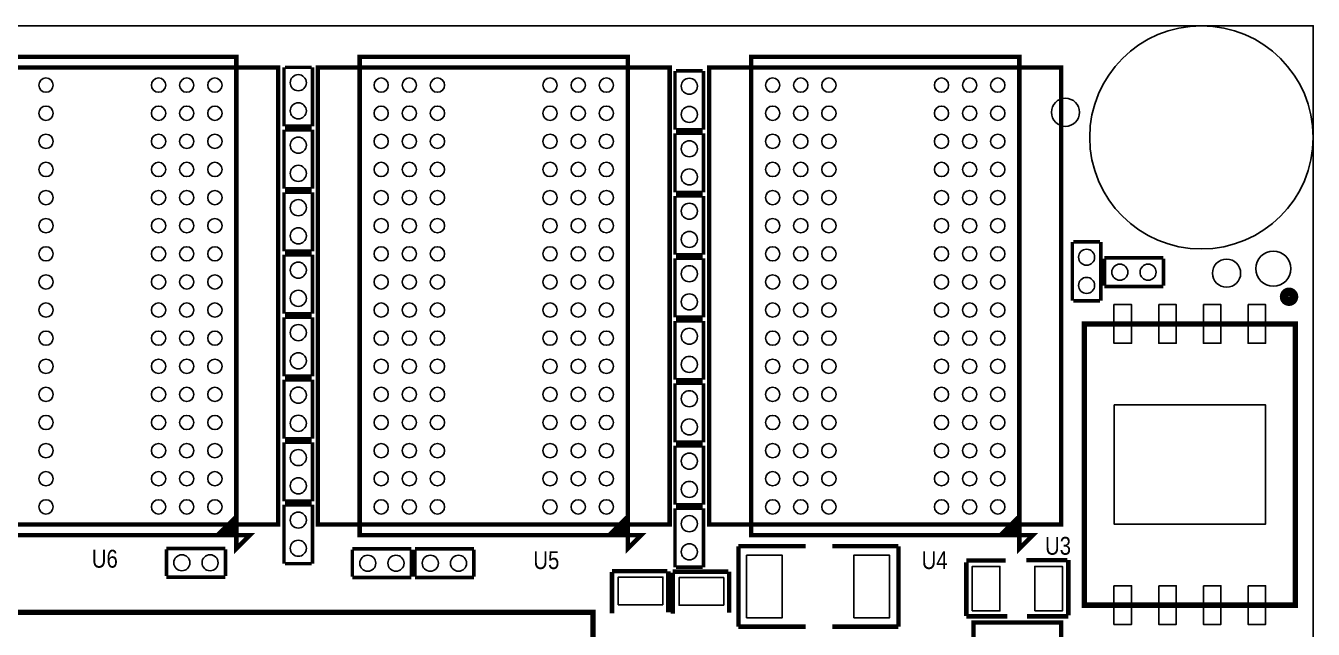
# Model space of a CAD drawing. Extents: x 0 to 80, y 0 to 80.
# Drawn here: x 43.41 to 80, y 62.83 to 80 of the extents above; entities that cross this region are included whole.
import ezdxf
from ezdxf.enums import TextEntityAlignment as Align

# ---------------------------------------------------------------- set-up
doc = ezdxf.new("R2010")
doc.units = 0
for name, color, linetype in [('BG_OUTLINE', 2, 'CONTINUOUS'), ('PG_SILKSCREEN_TOP', 3, 'CONTINUOUS'), ('PIN_TOP', 4, 'CONTINUOUS'), ('RD_SILKSCREEN_TOP', 5, 'CONTINUOUS')]:
    doc.layers.add(name, color=color, linetype=linetype)

msp = doc.modelspace()

# ---------------------------------------------------------------- linework, layer by layer
at = {"layer": 'BG_OUTLINE'}
msp.add_lwpolyline([(0, 0), (0, 79.99984), (79.99984, 79.99984), (79.99984, 0)], close=True, dxfattribs=at)
at = {"layer": 'PG_SILKSCREEN_TOP'}
for points, const_width in [([(41.774872, 65.502536), (49.394872, 65.502536), (49.394872, 79.116936), (41.774872, 79.116936)], 0.127), ([(52.900072, 65.502536), (60.520072, 65.502536), (60.520072, 79.116936), (52.900072, 79.116936)], 0.127), ([(64.025272, 65.502536), (71.645272, 65.502536), (71.645272, 79.116936), (64.025272, 79.116936)], 0.127), ([(40.584882, 65.809622), (50.584862, 65.809622), (50.584862, 78.80985), (40.584882, 78.80985)], 0.124968), ([(51.710082, 65.809622), (61.710062, 65.809622), (61.710062, 78.80985), (51.710082, 78.80985)], 0.124968), ([(62.835282, 65.809622), (72.835262, 65.809622), (72.835262, 78.80985), (62.835282, 78.80985)], 0.124968), ([(73.492106, 71.513192), (73.492106, 63.513208), (79.492094, 63.513208), (79.492094, 71.513192)], 0.1524), ([(49.394872, 65.502536), (49.394872, 65.121536), (49.775872, 65.502536)], 0.127), ([(60.520072, 65.502536), (60.520072, 65.121536), (60.901072, 65.502536)], 0.127), ([(71.645272, 65.502536), (71.645272, 65.121536), (72.026272, 65.502536)], 0.127), ([(59.527694, 20.812506), (59.527694, 63.312294), (17.027906, 63.312294), (17.027906, 20.812506)], 0.150114), ([(72.8345, 63.0174), (70.3453, 63.0174), (70.3453, 61.7982), (72.8345, 61.7982)], 0.127)]:
    msp.add_lwpolyline(points, close=True, dxfattribs=dict(at, const_width=const_width))
for points, const_width in [([(50.7492, 77.1398), (50.7492, 78.8162)], 0.1016), ([(50.7746, 78.8162), (51.5366, 78.8162)], 0.1016), ([(51.562, 78.8162), (51.562, 77.1398)], 0.1016), ([(61.8617, 77.0382), (61.8617, 78.7146)], 0.1016), ([(61.8871, 78.7146), (62.6491, 78.7146)], 0.1016), ([(62.6745, 78.7146), (62.6745, 77.0382)], 0.1016), ([(50.7492, 75.3618), (50.7492, 77.0382)], 0.1016), ([(51.5366, 77.1398), (50.7746, 77.1398)], 0.1016), ([(50.7746, 77.0382), (51.5366, 77.0382)], 0.1016), ([(51.562, 77.0382), (51.562, 75.3618)], 0.1016), ([(61.8617, 75.2602), (61.8617, 76.9366)], 0.1016), ([(62.6491, 77.0382), (61.8871, 77.0382)], 0.1016), ([(61.8871, 76.9366), (62.6491, 76.9366)], 0.1016), ([(62.6745, 76.9366), (62.6745, 75.2602)], 0.1016), ([(51.5366, 75.3618), (50.7746, 75.3618)], 0.1016), ([(50.7492, 73.5838), (50.7492, 75.2602)], 0.1016), ([(50.7746, 75.2602), (51.5366, 75.2602)], 0.1016), ([(51.562, 75.2602), (51.562, 73.5838)], 0.1016), ([(61.8617, 73.4822), (61.8617, 75.1586)], 0.1016), ([(62.6491, 75.2602), (61.8871, 75.2602)], 0.1016), ([(61.8871, 75.1586), (62.6491, 75.1586)], 0.1016), ([(62.6745, 75.1586), (62.6745, 73.4822)], 0.1016), ([(51.5366, 73.5838), (50.7746, 73.5838)], 0.1016), ([(73.152, 72.1741), (73.152, 73.8505)], 0.1016), ([(73.1774, 73.8505), (73.9394, 73.8505)], 0.1016), ([(73.9648, 73.8505), (73.9648, 72.1741)], 0.1016), ([(50.7492, 71.8058), (50.7492, 73.4822)], 0.1016), ([(50.7746, 73.4822), (51.5366, 73.4822)], 0.1016), ([(51.562, 73.4822), (51.562, 71.8058)], 0.1016), ([(61.8617, 71.7042), (61.8617, 73.3806)], 0.1016), ([(62.6491, 73.4822), (61.8871, 73.4822)], 0.1016), ([(61.8871, 73.3806), (62.6491, 73.3806)], 0.1016), ([(62.6745, 73.3806), (62.6745, 71.7042)], 0.1016), ([(74.0664, 73.3933), (75.7428, 73.3933)], 0.1016), ([(74.0664, 72.6059), (74.0664, 73.3679)], 0.1016), ([(75.7428, 73.3679), (75.7428, 72.6059)], 0.1016), ([(75.7428, 72.5805), (74.0664, 72.5805)], 0.1016), ([(73.9394, 72.1741), (73.1774, 72.1741)], 0.1016), ([(50.7492, 70.0278), (50.7492, 71.7042)], 0.1016), ([(51.5366, 71.8058), (50.7746, 71.8058)], 0.1016), ([(50.7746, 71.7042), (51.5366, 71.7042)], 0.1016), ([(51.562, 71.7042), (51.562, 70.0278)], 0.1016), ([(62.6491, 71.7042), (61.8871, 71.7042)], 0.1016), ([(61.8617, 69.9262), (61.8617, 71.6026)], 0.1016), ([(61.8871, 71.6026), (62.6491, 71.6026)], 0.1016), ([(62.6745, 71.6026), (62.6745, 69.9262)], 0.1016), ([(50.7492, 68.2498), (50.7492, 69.9262)], 0.1016), ([(51.5366, 70.0278), (50.7746, 70.0278)], 0.1016), ([(50.7746, 69.9262), (51.5366, 69.9262)], 0.1016), ([(51.562, 69.9262), (51.562, 68.2498)], 0.1016), ([(62.6491, 69.9262), (61.8871, 69.9262)], 0.1016), ([(61.8617, 68.1482), (61.8617, 69.8246)], 0.1016), ([(61.8871, 69.8246), (62.6491, 69.8246)], 0.1016), ([(62.6745, 69.8246), (62.6745, 68.1482)], 0.1016), ([(50.7492, 66.4718), (50.7492, 68.1482)], 0.1016), ([(51.5366, 68.2498), (50.7746, 68.2498)], 0.1016), ([(50.7746, 68.1482), (51.5366, 68.1482)], 0.1016), ([(51.562, 68.1482), (51.562, 66.4718)], 0.1016), ([(61.8617, 66.3702), (61.8617, 68.0466)], 0.1016), ([(62.6491, 68.1482), (61.8871, 68.1482)], 0.1016), ([(61.8871, 68.0466), (62.6491, 68.0466)], 0.1016), ([(62.6745, 68.0466), (62.6745, 66.3702)], 0.1016), ([(50.7492, 64.6938), (50.7492, 66.3702)], 0.1016), ([(51.5366, 66.4718), (50.7746, 66.4718)], 0.1016), ([(50.7746, 66.3702), (51.5366, 66.3702)], 0.1016), ([(51.562, 66.3702), (51.562, 64.6938)], 0.1016), ([(61.8617, 64.5922), (61.8617, 66.2686)], 0.1016), ([(62.6491, 66.3702), (61.8871, 66.3702)], 0.1016), ([(61.8871, 66.2686), (62.6491, 66.2686)], 0.1016), ([(62.6745, 66.2686), (62.6745, 64.5922)], 0.1016), ([(49.369472, 66.010536), (48.886872, 65.527936), (49.013872, 65.527936), (49.344072, 65.858136), (49.344072, 65.756536), (49.140872, 65.553336), (49.191672, 65.502536), (49.394872, 65.502536), (49.394872, 65.654936), (49.369472, 65.654936), (49.242472, 65.527936)], 0.127), ([(60.494672, 66.010536), (60.012072, 65.527936), (60.139072, 65.527936), (60.469272, 65.858136), (60.469272, 65.756536), (60.266072, 65.553336), (60.316872, 65.502536), (60.520072, 65.502536), (60.520072, 65.654936), (60.494672, 65.654936), (60.367672, 65.527936)], 0.127), ([(71.619872, 66.010536), (71.137272, 65.527936), (71.264272, 65.527936), (71.594472, 65.858136), (71.594472, 65.756536), (71.391272, 65.553336), (71.442072, 65.502536), (71.645272, 65.502536), (71.645272, 65.654936), (71.619872, 65.654936), (71.492872, 65.527936)], 0.127), ([(47.4091, 65.1256), (49.0855, 65.1256)], 0.1016), ([(47.4091, 64.3382), (47.4091, 65.1002)], 0.1016), ([(49.0855, 65.1002), (49.0855, 64.3382)], 0.1016), ([(52.6923, 65.1129), (54.3687, 65.1129)], 0.1016), ([(52.6923, 64.3255), (52.6923, 65.0875)], 0.1016), ([(54.3687, 65.0875), (54.3687, 64.3255)], 0.1016), ([(54.4703, 65.1129), (56.1467, 65.1129)], 0.1016), ([(54.4703, 64.3255), (54.4703, 65.0875)], 0.1016), ([(56.1467, 65.0875), (56.1467, 64.3255)], 0.1016), ([(63.6651, 65.1891), (63.6651, 62.9031)], 0.127), ([(65.5701, 65.1891), (63.6651, 65.1891)], 0.127), ([(66.3321, 65.1891), (68.2117, 65.1891)], 0.127), ([(68.2117, 65.1891), (68.2117, 62.9031)], 0.127), ([(71.2597, 64.7827), (70.1421, 64.7827)], 0.127), ([(70.1421, 64.7319), (70.1421, 63.2079)], 0.127), ([(71.8439, 64.7954), (73.0123, 64.7954)], 0.127), ([(73.0377, 64.7954), (73.0377, 63.2206)], 0.127), ([(51.5366, 64.6938), (50.7746, 64.6938)], 0.1016), ([(60.071, 64.4779), (61.6458, 64.4779)], 0.127), ([(60.071, 63.2841), (60.071, 64.4525)], 0.127), ([(61.6712, 64.4779), (61.6712, 63.3095)], 0.127), ([(61.7982, 64.4652), (63.373, 64.4652)], 0.127), ([(61.7982, 63.2714), (61.7982, 64.4398)], 0.127), ([(62.6491, 64.5922), (61.8871, 64.5922)], 0.1016), ([(63.3984, 64.4652), (63.3984, 63.2968)], 0.127), ([(49.0855, 64.3128), (47.4091, 64.3128)], 0.1016), ([(54.3687, 64.3001), (52.6923, 64.3001)], 0.1016), ([(56.1467, 64.3001), (54.4703, 64.3001)], 0.1016), ([(63.6651, 62.9031), (65.5701, 62.9031)], 0.127), ([(68.2117, 62.9031), (66.3321, 62.9031)], 0.127), ([(70.1421, 63.1952), (71.3105, 63.1952)], 0.127), ([(73.0377, 63.1952), (71.8693, 63.1952)], 0.127)]:
    msp.add_lwpolyline(points, dxfattribs=dict(at, const_width=const_width))
at = {"layer": 'PG_SILKSCREEN_TOP', "const_width": 0.249936}
msp.add_lwpolyline([(79.448406, 72.2884, 1), (79.174594, 72.2884, 1)], format="xyb", close=True, dxfattribs=at)
at = {"layer": 'PIN_TOP'}
for points in [[(74.337164, 72.063229), (74.837036, 72.063229), (74.837036, 70.963155), (74.337164, 70.963155)], [(75.607164, 72.063229), (76.107036, 72.063229), (76.107036, 70.963155), (75.607164, 70.963155)], [(76.877164, 72.063229), (77.377036, 72.063229), (77.377036, 70.963155), (76.877164, 70.963155)], [(78.147164, 72.063229), (78.647036, 72.063229), (78.647036, 70.963155), (78.147164, 70.963155)], [(74.342117, 69.213222), (78.642083, 69.213222), (78.642083, 65.813178), (74.342117, 65.813178)], [(63.8937, 63.1571), (63.8937, 64.9351), (64.9097, 64.9351), (64.9097, 63.1571)], [(66.9417, 63.1571), (66.9417, 64.9351), (67.9577, 64.9351), (67.9577, 63.1571)], [(70.3072, 63.3476), (70.3072, 64.6176), (71.0946, 64.6176), (71.0946, 63.3476)], [(72.0852, 63.3476), (72.0852, 64.6176), (72.8726, 64.6176), (72.8726, 63.3476)], [(61.5188, 63.5254), (60.2488, 63.5254), (60.2488, 64.3128), (61.5188, 64.3128)], [(63.246, 63.5127), (61.976, 63.5127), (61.976, 64.3001), (63.246, 64.3001)], [(74.337164, 64.063245), (74.837036, 64.063245), (74.837036, 62.963171), (74.337164, 62.963171)], [(75.607164, 64.063245), (76.107036, 64.063245), (76.107036, 62.963171), (75.607164, 62.963171)], [(76.877164, 64.063245), (77.377036, 64.063245), (77.377036, 62.963171), (76.877164, 62.963171)], [(78.147164, 64.063245), (78.647036, 64.063245), (78.647036, 62.963171), (78.147164, 62.963171)]]:
    msp.add_lwpolyline(points, close=True, dxfattribs=at)
for centre, radius in [((76.8223, 76.8223), 3.175), ((43.984926, 78.309724), 0.2032), ((47.184818, 78.309724), 0.2032), ((47.984918, 78.309724), 0.2032), ((48.784764, 78.309724), 0.2032), ((51.1556, 78.378812), 0.2286), ((53.51018, 78.309724), 0.2032), ((54.310026, 78.309724), 0.2032), ((55.110126, 78.309724), 0.2032), ((58.310018, 78.309724), 0.2032), ((59.110118, 78.309724), 0.2032), ((59.909964, 78.309724), 0.2032), ((62.2681, 78.277212), 0.2286), ((64.63538, 78.309724), 0.2032), ((65.435226, 78.309724), 0.2032), ((66.235326, 78.309724), 0.2032), ((69.435218, 78.309724), 0.2032), ((70.235318, 78.309724), 0.2032), ((71.035164, 78.309724), 0.2032), ((43.984926, 77.509624), 0.2032), ((47.184818, 77.509624), 0.2032), ((47.984918, 77.509624), 0.2032), ((48.784764, 77.509624), 0.2032), ((51.1556, 77.577188), 0.2286), ((53.51018, 77.509624), 0.2032), ((54.310026, 77.509624), 0.2032), ((55.110126, 77.509624), 0.2032), ((58.310018, 77.509624), 0.2032), ((59.110118, 77.509624), 0.2032), ((59.909964, 77.509624), 0.2032), ((62.2681, 77.475588), 0.2286), ((64.63538, 77.509624), 0.2032), ((65.435226, 77.509624), 0.2032), ((66.235326, 77.509624), 0.2032), ((69.435218, 77.509624), 0.2032), ((70.235318, 77.509624), 0.2032), ((71.035164, 77.509624), 0.2032), ((72.958706, 77.535786), 0.40005), ((43.984926, 76.709778), 0.2032), ((47.184818, 76.709778), 0.2032), ((47.984918, 76.709778), 0.2032), ((48.784764, 76.709778), 0.2032), ((53.51018, 76.709778), 0.2032), ((54.310026, 76.709778), 0.2032), ((55.110126, 76.709778), 0.2032), ((58.310018, 76.709778), 0.2032), ((59.110118, 76.709778), 0.2032), ((59.909964, 76.709778), 0.2032), ((64.63538, 76.709778), 0.2032), ((65.435226, 76.709778), 0.2032), ((66.235326, 76.709778), 0.2032), ((69.435218, 76.709778), 0.2032), ((70.235318, 76.709778), 0.2032), ((71.035164, 76.709778), 0.2032), ((51.1556, 76.600812), 0.2286), ((62.2681, 76.499212), 0.2286), ((43.984926, 75.909678), 0.2032), ((47.184818, 75.909678), 0.2032), ((47.984918, 75.909678), 0.2032), ((48.784764, 75.909678), 0.2032), ((53.51018, 75.909678), 0.2032), ((54.310026, 75.909678), 0.2032), ((55.110126, 75.909678), 0.2032), ((58.310018, 75.909678), 0.2032), ((59.110118, 75.909678), 0.2032), ((59.909964, 75.909678), 0.2032), ((64.63538, 75.909678), 0.2032), ((65.435226, 75.909678), 0.2032), ((66.235326, 75.909678), 0.2032), ((69.435218, 75.909678), 0.2032), ((70.235318, 75.909678), 0.2032), ((71.035164, 75.909678), 0.2032), ((51.1556, 75.799188), 0.2286), ((62.2681, 75.697588), 0.2286), ((43.984926, 75.109832), 0.2032), ((47.184818, 75.109832), 0.2032), ((47.984918, 75.109832), 0.2032), ((48.784764, 75.109832), 0.2032), ((51.1556, 74.822812), 0.2286), ((53.51018, 75.109832), 0.2032), ((54.310026, 75.109832), 0.2032), ((55.110126, 75.109832), 0.2032), ((58.310018, 75.109832), 0.2032), ((59.110118, 75.109832), 0.2032), ((59.909964, 75.109832), 0.2032), ((64.63538, 75.109832), 0.2032), ((65.435226, 75.109832), 0.2032), ((66.235326, 75.109832), 0.2032), ((69.435218, 75.109832), 0.2032), ((70.235318, 75.109832), 0.2032), ((71.035164, 75.109832), 0.2032), ((62.2681, 74.721212), 0.2286), ((43.984926, 74.309732), 0.2032), ((47.184818, 74.309732), 0.2032), ((47.984918, 74.309732), 0.2032), ((48.784764, 74.309732), 0.2032), ((53.51018, 74.309732), 0.2032), ((54.310026, 74.309732), 0.2032), ((55.110126, 74.309732), 0.2032), ((58.310018, 74.309732), 0.2032), ((59.110118, 74.309732), 0.2032), ((59.909964, 74.309732), 0.2032), ((64.63538, 74.309732), 0.2032), ((65.435226, 74.309732), 0.2032), ((66.235326, 74.309732), 0.2032), ((69.435218, 74.309732), 0.2032), ((70.235318, 74.309732), 0.2032), ((71.035164, 74.309732), 0.2032), ((51.1556, 74.021188), 0.2286), ((62.2681, 73.919588), 0.2286), ((43.984926, 73.509632), 0.2032), ((47.184818, 73.509632), 0.2032), ((47.984918, 73.509632), 0.2032), ((48.784764, 73.509632), 0.2032), ((53.51018, 73.509632), 0.2032), ((54.310026, 73.509632), 0.2032), ((55.110126, 73.509632), 0.2032), ((58.310018, 73.509632), 0.2032), ((59.110118, 73.509632), 0.2032), ((59.909964, 73.509632), 0.2032), ((64.63538, 73.509632), 0.2032), ((65.435226, 73.509632), 0.2032), ((66.235326, 73.509632), 0.2032), ((69.435218, 73.509632), 0.2032), ((70.235318, 73.509632), 0.2032), ((71.035164, 73.509632), 0.2032), ((73.5584, 73.413112), 0.2286), ((78.867, 73.0885), 0.499999), ((51.1556, 73.044812), 0.2286), ((74.503788, 72.9869), 0.2286), ((75.305412, 72.9869), 0.2286), ((77.535786, 72.958706), 0.40005), ((43.984926, 72.709786), 0.2032), ((47.184818, 72.709786), 0.2032), ((47.984918, 72.709786), 0.2032), ((48.784764, 72.709786), 0.2032), ((53.51018, 72.709786), 0.2032), ((54.310026, 72.709786), 0.2032), ((55.110126, 72.709786), 0.2032), ((58.310018, 72.709786), 0.2032), ((59.110118, 72.709786), 0.2032), ((59.909964, 72.709786), 0.2032), ((62.2681, 72.943212), 0.2286), ((64.63538, 72.709786), 0.2032), ((65.435226, 72.709786), 0.2032), ((66.235326, 72.709786), 0.2032), ((69.435218, 72.709786), 0.2032), ((70.235318, 72.709786), 0.2032), ((71.035164, 72.709786), 0.2032), ((73.5584, 72.611488), 0.2286), ((51.1556, 72.243188), 0.2286), ((43.984926, 71.909686), 0.2032), ((47.184818, 71.909686), 0.2032), ((47.984918, 71.909686), 0.2032), ((48.784764, 71.909686), 0.2032), ((53.51018, 71.909686), 0.2032), ((54.310026, 71.909686), 0.2032), ((55.110126, 71.909686), 0.2032), ((58.310018, 71.909686), 0.2032), ((59.110118, 71.909686), 0.2032), ((59.909964, 71.909686), 0.2032), ((62.2681, 72.141588), 0.2286), ((64.63538, 71.909686), 0.2032), ((65.435226, 71.909686), 0.2032), ((66.235326, 71.909686), 0.2032), ((69.435218, 71.909686), 0.2032), ((70.235318, 71.909686), 0.2032), ((71.035164, 71.909686), 0.2032), ((51.1556, 71.266812), 0.2286), ((62.2681, 71.165212), 0.2286), ((43.984926, 71.10984), 0.2032), ((47.184818, 71.10984), 0.2032), ((47.984918, 71.10984), 0.2032), ((48.784764, 71.10984), 0.2032), ((53.51018, 71.10984), 0.2032), ((54.310026, 71.10984), 0.2032), ((55.110126, 71.10984), 0.2032), ((58.310018, 71.10984), 0.2032), ((59.110118, 71.10984), 0.2032), ((59.909964, 71.10984), 0.2032), ((64.63538, 71.10984), 0.2032), ((65.435226, 71.10984), 0.2032), ((66.235326, 71.10984), 0.2032), ((69.435218, 71.10984), 0.2032), ((70.235318, 71.10984), 0.2032), ((71.035164, 71.10984), 0.2032), ((51.1556, 70.465188), 0.2286), ((43.984926, 70.30974), 0.2032), ((47.184818, 70.30974), 0.2032), ((47.984918, 70.30974), 0.2032), ((48.784764, 70.30974), 0.2032), ((53.51018, 70.30974), 0.2032), ((54.310026, 70.30974), 0.2032), ((55.110126, 70.30974), 0.2032), ((58.310018, 70.30974), 0.2032), ((59.110118, 70.30974), 0.2032), ((59.909964, 70.30974), 0.2032), ((62.2681, 70.363588), 0.2286), ((64.63538, 70.30974), 0.2032), ((65.435226, 70.30974), 0.2032), ((66.235326, 70.30974), 0.2032), ((69.435218, 70.30974), 0.2032), ((70.235318, 70.30974), 0.2032), ((71.035164, 70.30974), 0.2032), ((43.984926, 69.50964), 0.2032), ((47.184818, 69.50964), 0.2032), ((47.984918, 69.50964), 0.2032), ((48.784764, 69.50964), 0.2032), ((51.1556, 69.488812), 0.2286), ((53.51018, 69.50964), 0.2032), ((54.310026, 69.50964), 0.2032), ((55.110126, 69.50964), 0.2032), ((58.310018, 69.50964), 0.2032), ((59.110118, 69.50964), 0.2032), ((59.909964, 69.50964), 0.2032), ((62.2681, 69.387212), 0.2286), ((64.63538, 69.50964), 0.2032), ((65.435226, 69.50964), 0.2032), ((66.235326, 69.50964), 0.2032), ((69.435218, 69.50964), 0.2032), ((70.235318, 69.50964), 0.2032), ((71.035164, 69.50964), 0.2032), ((43.984926, 68.709794), 0.2032), ((47.184818, 68.709794), 0.2032), ((47.984918, 68.709794), 0.2032), ((48.784764, 68.709794), 0.2032), ((51.1556, 68.687188), 0.2286), ((53.51018, 68.709794), 0.2032), ((54.310026, 68.709794), 0.2032), ((55.110126, 68.709794), 0.2032), ((58.310018, 68.709794), 0.2032), ((59.110118, 68.709794), 0.2032), ((59.909964, 68.709794), 0.2032), ((62.2681, 68.585588), 0.2286), ((64.63538, 68.709794), 0.2032), ((65.435226, 68.709794), 0.2032), ((66.235326, 68.709794), 0.2032), ((69.435218, 68.709794), 0.2032), ((70.235318, 68.709794), 0.2032), ((71.035164, 68.709794), 0.2032), ((43.984926, 67.909694), 0.2032), ((47.184818, 67.909694), 0.2032), ((47.984918, 67.909694), 0.2032), ((48.784764, 67.909694), 0.2032), ((53.51018, 67.909694), 0.2032), ((54.310026, 67.909694), 0.2032), ((55.110126, 67.909694), 0.2032), ((58.310018, 67.909694), 0.2032), ((59.110118, 67.909694), 0.2032), ((59.909964, 67.909694), 0.2032), ((64.63538, 67.909694), 0.2032), ((65.435226, 67.909694), 0.2032), ((66.235326, 67.909694), 0.2032), ((69.435218, 67.909694), 0.2032), ((70.235318, 67.909694), 0.2032), ((71.035164, 67.909694), 0.2032), ((51.1556, 67.710812), 0.2286), ((62.2681, 67.609212), 0.2286), ((43.984926, 67.109848), 0.2032), ((47.184818, 67.109848), 0.2032), ((47.984918, 67.109848), 0.2032), ((48.784764, 67.109848), 0.2032), ((51.1556, 66.909188), 0.2286), ((53.51018, 67.109848), 0.2032), ((54.310026, 67.109848), 0.2032), ((55.110126, 67.109848), 0.2032), ((58.310018, 67.109848), 0.2032), ((59.110118, 67.109848), 0.2032), ((59.909964, 67.109848), 0.2032), ((62.2681, 66.807588), 0.2286), ((64.63538, 67.109848), 0.2032), ((65.435226, 67.109848), 0.2032), ((66.235326, 67.109848), 0.2032), ((69.435218, 67.109848), 0.2032), ((70.235318, 67.109848), 0.2032), ((71.035164, 67.109848), 0.2032), ((43.984926, 66.309748), 0.2032), ((47.184818, 66.309748), 0.2032), ((47.984918, 66.309748), 0.2032), ((48.784764, 66.309748), 0.2032), ((53.51018, 66.309748), 0.2032), ((54.310026, 66.309748), 0.2032), ((55.110126, 66.309748), 0.2032), ((58.310018, 66.309748), 0.2032), ((59.110118, 66.309748), 0.2032), ((59.909964, 66.309748), 0.2032), ((64.63538, 66.309748), 0.2032), ((65.435226, 66.309748), 0.2032), ((66.235326, 66.309748), 0.2032), ((69.435218, 66.309748), 0.2032), ((70.235318, 66.309748), 0.2032), ((71.035164, 66.309748), 0.2032), ((51.1556, 65.932812), 0.2286), ((62.2681, 65.831212), 0.2286), ((51.1556, 65.131188), 0.2286), ((62.2681, 65.029588), 0.2286), ((47.846488, 64.7192), 0.2286), ((48.648112, 64.7192), 0.2286), ((53.129688, 64.7065), 0.2286), ((53.931312, 64.7065), 0.2286), ((54.907688, 64.7065), 0.2286), ((55.709312, 64.7065), 0.2286)]:
    msp.add_circle(centre, radius, dxfattribs=at)

# ---------------------------------------------------------------- texts
at = {"layer": 'RD_SILKSCREEN_TOP', "width": 0.85}
msp.add_text('U3', height=0.508, dxfattribs=at).set_placement((72.3773, 64.9478))
for s, p in [('U6', (45.6565, 64.5795)), ('U5', (58.2041, 64.5414)), ('U4', (69.2404, 64.5414))]:
    msp.add_text(s, height=0.508, dxfattribs=at).set_placement(p, align=Align.CENTER)

doc.saveas('drawing.dxf')
